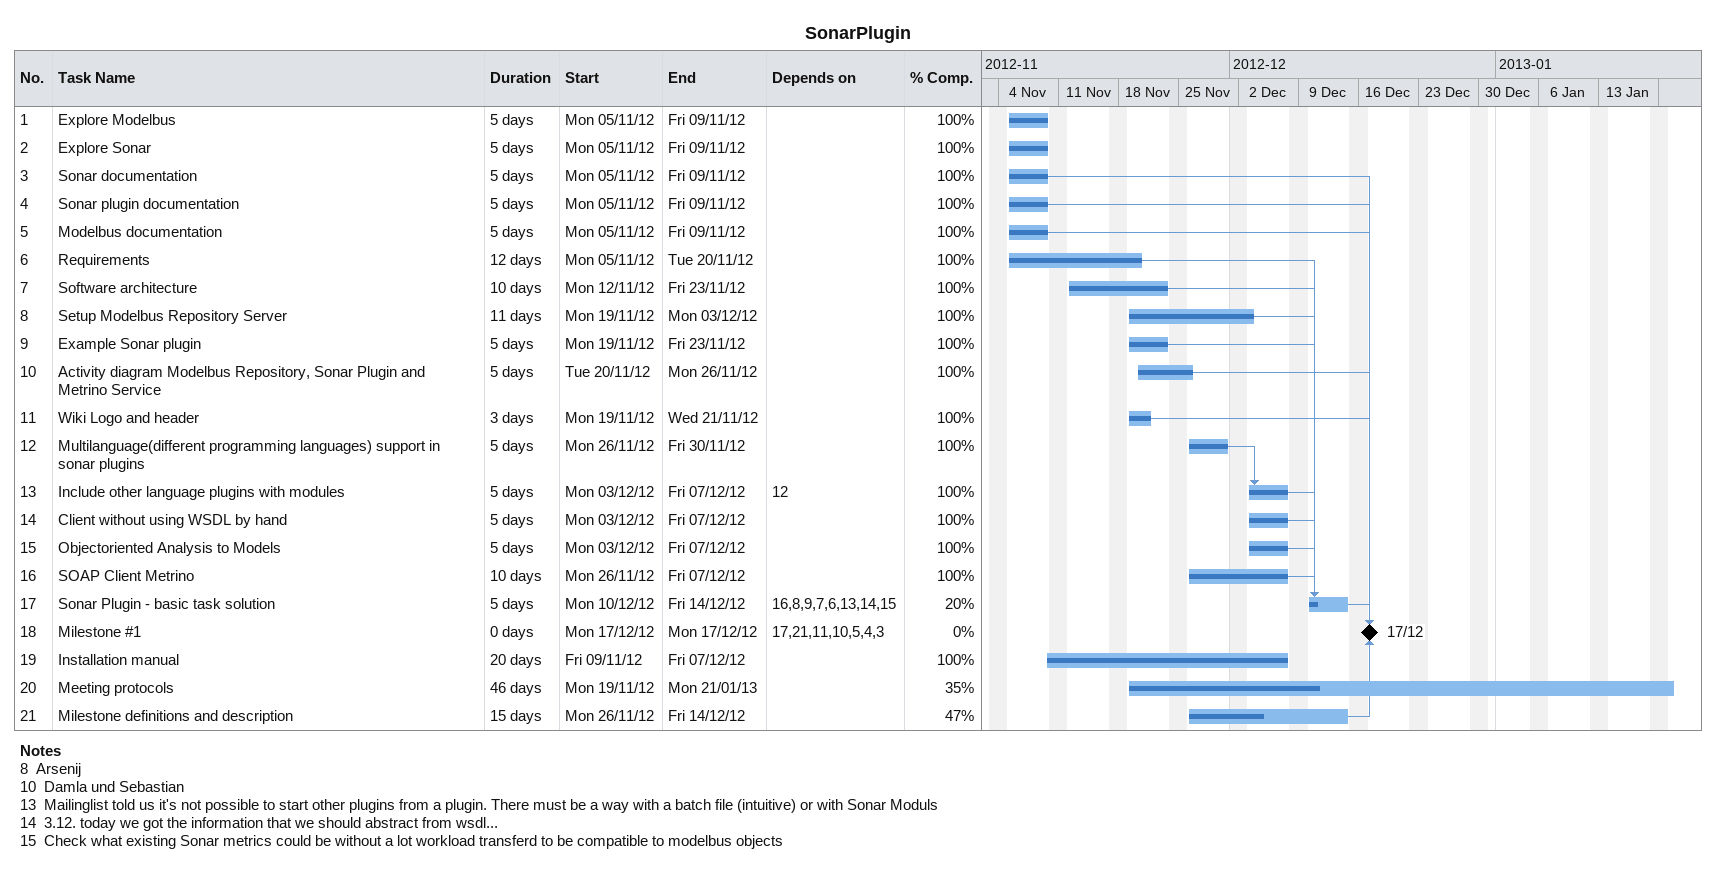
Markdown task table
SonarPlugin

| ID | Task | Duration | Start | Finish | Predecessors | % complete |
|---|---|---|---|---|---|---|
| 1 | Explore Modelbus | 5d | 2012-11-05 | 2012-11-09 |  | 100 |
| 2 | Explore Sonar | 5d | 2012-11-05 | 2012-11-09 |  | 100 |
| 3 | Sonar documentation | 5d | 2012-11-05 | 2012-11-09 |  | 100 |
| 4 | Sonar plugin documentation | 5d | 2012-11-05 | 2012-11-09 |  | 100 |
| 5 | Modelbus documentation | 5d | 2012-11-05 | 2012-11-09 |  | 100 |
| 6 | Requirements | 12d | 2012-11-05 | 2012-11-20 |  | 100 |
| 7 | Software architecture | 10d | 2012-11-12 | 2012-11-23 |  | 100 |
| 8 | Setup Modelbus Repository Server | 11d | 2012-11-19 | 2012-12-03 |  | 100 |
| 9 | Example Sonar plugin | 5d | 2012-11-19 | 2012-11-23 |  | 100 |
| 10 | Activity diagram Modelbus Repository, Sonar Plugin and Metrino Service | 5d | 2012-11-20 | 2012-11-26 |  | 100 |
| 11 | Wiki Logo and header | 3d | 2012-11-19 | 2012-11-21 |  | 100 |
| 12 | Multilanguage(different programming languages) support in sonar plugins | 5d | 2012-11-26 | 2012-11-30 |  | 100 |
| 13 | Include other language plugins with modules | 5d | 2012-12-03 | 2012-12-07 | 12 | 100 |
| 14 | Client without using WSDL by hand | 5d | 2012-12-03 | 2012-12-07 |  | 100 |
| 15 | Objectoriented Analysis to Models | 5d | 2012-12-03 | 2012-12-07 |  | 100 |
| 16 | SOAP Client Metrino | 10d | 2012-11-26 | 2012-12-07 |  | 100 |
| 17 | Sonar Plugin - basic task solution | 5d | 2012-12-10 | 2012-12-14 | 16, 8, 9, 7, 6, 13, 14, 15 | 20 |
| 18 | Milestone #1 | 0d | 2012-12-17 | 2012-12-17 | 17, 21, 11, 10, 5, 4, 3 | 0 |
| 19 | Installation manual | 20d | 2012-11-09 | 2012-12-07 |  | 100 |
| 20 | Meeting protocols | 46d | 2012-11-19 | 2013-01-21 |  | 35 |
| 21 | Milestone definitions and description | 15d | 2012-11-26 | 2012-12-14 |  | 47 |

Notes
- 8: Arsenij
- 10: Damla und Sebastian
- 13: Mailinglist told us it's not possible to start other plugins from a plugin. There must be a way with a batch file (intuitive) or with Sonar Moduls
- 14: 3.12. today we got the information that we should abstract from wsdl...
- 15: Check what existing Sonar metrics could be without a lot workload transferd to be compatible to modelbus objects
